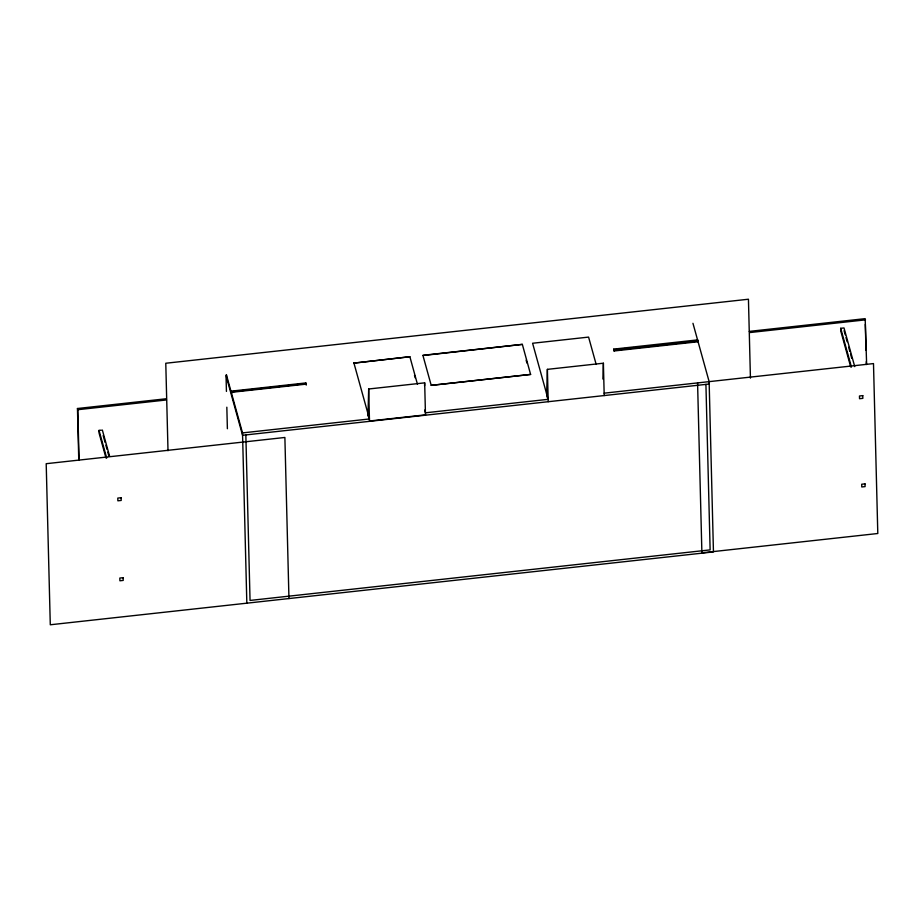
<?xml version="1.0" encoding="UTF-8"?>
<svg xmlns="http://www.w3.org/2000/svg" width="924" height="924" viewBox="0 0 924 924"><rect width="100%" height="100%" fill="white"/><g stroke="black" fill="none" stroke-linecap="round" stroke-linejoin="round"><path stroke-width="1.39" d="M425.49 415.199L424.67 382.848L368.676 388.992L367.971 415.858M424.578 385.724L424.67 382.848M604.204 395.564L603.384 363.213L547.389 369.357L546.627 393.843L547.424 397.77M602.887 379.048L603.384 363.213M409.875 356.733L353.892 363.109L409.875 356.733L417.463 384.303M422.938 355.301L522.337 344.375L530.607 374.428L431.219 385.354L422.949 355.521L522.337 344.375M749.283 331.393L865.176 318.653L866.631 364.31M749.618 332.582L865.511 319.854M271.541 387.387L231.52 391.788L231.508 391.106L305.832 382.94L306.179 384.811L305.832 382.94M614.102 350.981L613.755 349.11L697.724 339.882L697.747 340.563M78.771 460.14L77.466 408.512L166.17 398.764M274.405 387.075L280.122 386.451M282.975 386.14L305.844 383.622M613.755 349.792L616.62 349.48M622.291 348.856L625.155 348.544M630.838 347.921L633.691 347.597M639.373 346.974L642.238 346.662M647.92 346.038L650.773 345.726M656.456 345.102L659.309 344.791M665.003 344.167L667.856 343.844M673.538 343.22L676.391 342.908M682.085 342.284L684.927 341.972M306.167 384.13L231.832 392.296L231.855 392.977L231.508 391.106M614.067 350.3L698.059 341.072L698.07 341.753L614.079 350.981L613.755 349.11M77.466 408.512L77.789 409.702L166.505 399.953M850.727 366.943L840.771 331.035L840.701 328.309L844.005 327.951L854.735 366.62M105.994 457.992L99.099 433.137L99.03 430.411L101.236 430.168M226.357 374.636L242.515 432.906L369.438 418.965L353.88 362.889M604.146 393.174L873.492 363.582L877.8 533.506L701.894 552.841L697.574 382.906M369.484 421.009L425.479 414.853M709.193 384.026L242.573 435.285L226.034 375.629L226.438 391.418M844.074 330.677L845.229 334.811M845.991 337.583L847.146 341.718M848.671 347.251L849.826 351.386M850.588 354.158L851.732 358.293M840.701 328.309L851.42 366.978M692.954 323.308L709.135 381.635L713.455 551.905L50.289 624.774L46.2 463.698L284.881 437.468L288.958 598.544M596.176 364.437L588.588 337.098L532.594 343.254L548.151 399.33L425.433 412.809L424.67 410.071M526.149 360.21L526.911 363.028M414.483 375.19L415.246 377.928M102.345 430.041L109.621 456.283M103.176 435.539L105.093 442.434M105.856 445.206L106.999 449.341M107.773 452.113L108.916 456.248M99.03 430.411L106.687 458.027M367.925 413.698L368.965 418.572M865.326 324.393L865.973 350.208M866.273 361.688L866.342 364.553M750.438 378.124L748.44 299.226L165.777 363.248L168.006 450.75M705.924 384.384L710.129 549.884L250.046 600.438L245.842 434.927M547.389 369.357L548.209 401.709M530.607 374.428L431.219 385.354M368.676 388.992L369.496 421.344M242.515 432.906L246.835 603.176M226.426 374.901L226.495 377.292M226.83 407.207L227.385 428.724M77.789 409.702L79.071 459.898M862.773 395.622L859.47 395.992L859.539 398.718L862.843 398.348L862.773 395.622M121.113 497.724L117.798 498.082L117.868 500.808L121.183 500.45L121.113 497.724M865.014 483.864L861.711 484.234L861.78 486.96L865.083 486.602L865.014 483.864M123.135 577.685L119.831 578.054L119.901 580.78L123.204 580.411L123.135 577.685"/></g></svg>
